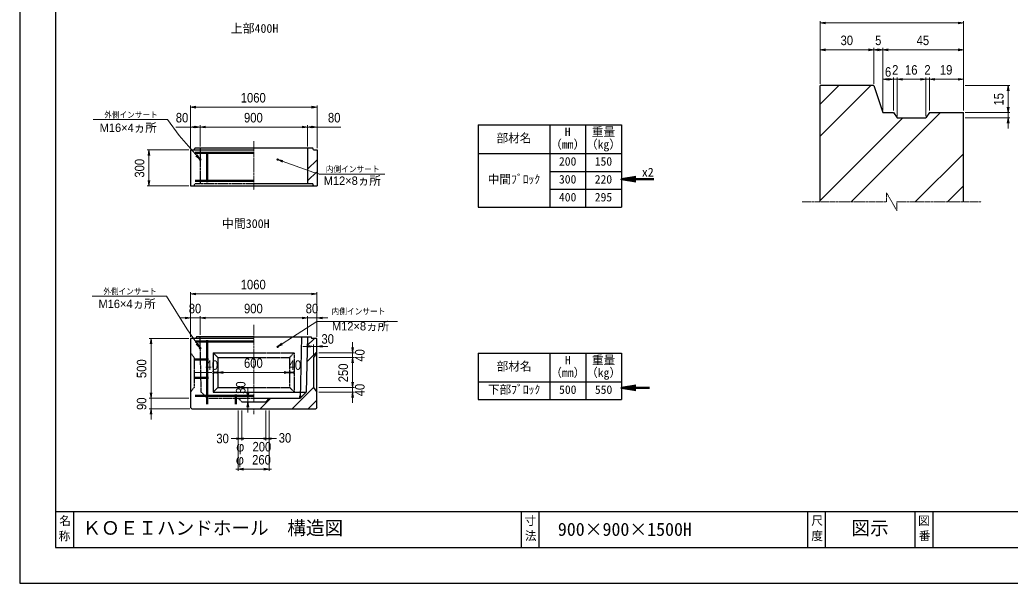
# Model space of a CAD drawing. Units: millimetres, scale not verified. Extents: x -210 to 210, y -148 to 148.
# Drawn here: x -210 to 66.6, y -148.5 to 9 of the extents above; entities that cross this region are included whole.
import ezdxf
from ezdxf.enums import TextEntityAlignment as Align

# ---------------------------------------------------------------- set-up
doc = ezdxf.new("R2010")
doc.units = ezdxf.units.MM
doc.linetypes.add('USER1', pattern=[12.95, 6.35, -3.175, 0.25, -3.175])
doc.linetypes.add('USER2', pattern=[4.7625, 3.175, -1.5875])
doc.layers.add('0-0', color=7, linetype='Continuous')
for name, color, linetype, lineweight in [('0-1_0', 9, 'Continuous', 25), ('0-2_dims', 2, 'Continuous', 13), ('0-3_pen1実線', 4, 'Continuous', 13), ('0-4_pen2実線', 3, 'Continuous', 13), ('0-5_pen3実線', 7, 'Continuous', 25), ('0-6_pen4実線', 6, 'Continuous', 25), ('0-7_pen1一点', 4, 'USER1', 13), ('0-8_pen2破線', 3, 'USER2', 25), ('0-9_鉄筋１', 7, 'Continuous', 50), ('0-A_鉄筋２', 7, 'Continuous', 50)]:
    doc.layers.add(name, color=color, linetype=linetype, lineweight=lineweight)
doc.styles.add('ＭＳ ゴシック', font='')
doc.styles.add('ＭＳ Ｐゴシック', font='')
doc.styles.get('ＭＳ ゴシック').set_extended_font_data('MS Gothic')
doc.styles.get('ＭＳ Ｐゴシック').set_extended_font_data('MS PGothic')

# ---------------------------------------------------------------- blocks, each defined once
blk = doc.blocks.new('部分図 1')
at = {"layer": '0-1_0'}
blk.add_lwpolyline([(0, 0), (12600, 0), (12600, 8910), (0, 8910)], close=True, dxfattribs=at)
at = {"layer": '0-2_dims'}
for p, q in [((6707.13, 4187.91), (6707.13, 4713.46)), ((6707.13, 4698.46), (7907.13, 4698.46)), ((7907.13, 3962.91), (7907.13, 4713.46)), ((6707.13, 4187.91), (6707.13, 4488.46)), ((7157.13, 4187.91), (7157.13, 4488.46)), ((7157.13, 4187.91), (7157.13, 4488.46)), ((7232.13, 3962.91), (7232.13, 4488.46)), ((7232.13, 3962.91), (7232.13, 4488.46)), ((7907.13, 3962.91), (7907.13, 4488.46)), ((7157.13, 4473.46), (6707.13, 4473.46)), ((7157.13, 4473.46), (7232.13, 4473.46)), ((7907.13, 4473.46), (7232.13, 4473.46)), ((7232.13, 3962.91), (7232.13, 4240.68)), ((7322.13, 3962.91), (7322.13, 4240.68)), ((7322.13, 3962.91), (7322.13, 4240.68)), ((7352.13, 3921.66), (7352.13, 4240.68)), ((7352.13, 3917.91), (7352.13, 4240.68)), ((7592.13, 3917.91), (7592.13, 4240.68)), ((7592.13, 3917.91), (7592.13, 4240.68)), ((7622.13, 3962.91), (7622.13, 4240.68)), ((7622.13, 3962.91), (7622.13, 4240.68)), ((7907.13, 3962.91), (7907.13, 4240.68)), ((7322.13, 4225.68), (7232.13, 4225.68)), ((7322.13, 4225.68), (7232.13, 4225.68)), ((7322.13, 4225.68), (7352.13, 4225.68)), ((7352.13, 4225.68), (7442.13, 4225.68)), ((7352.13, 4225.68), (7592.13, 4225.68)), ((7592.13, 4225.68), (7502.13, 4225.68)), ((7592.13, 4225.68), (7622.13, 4225.68)), ((7622.13, 4225.68), (7712.13, 4225.68)), ((7622.13, 4225.68), (7907.13, 4225.68)), ((7922.13, 4172.91), (8297.22, 4172.91)), ((8282.22, 4172.91), (8282.22, 3947.91)), ((1430.54, 3648.12), (1430.54, 4007.12)), ((1430.54, 3992.12), (2490.54, 3992.12)), ((2490.54, 3648.12), (2490.54, 4007.12)), ((8282.22, 3947.91), (8282.22, 4037.91)), ((7922.13, 3947.91), (8297.22, 3947.91)), ((7922.13, 3947.91), (8297.22, 3947.91)), ((7922.13, 3902.91), (8297.22, 3902.91)), ((8282.22, 3947.91), (8282.22, 3902.91)), ((8282.22, 3902.91), (8282.22, 3812.91)), ((1430.54, 3648.12), (1430.54, 3840.12)), ((1510.54, 3663.12), (1510.54, 3840.12)), ((1510.54, 3663.12), (1510.54, 3840.12)), ((1510.54, 3825.12), (2410.54, 3825.12)), ((2410.54, 3663.12), (2410.54, 3840.12)), ((2410.54, 3663.12), (2410.54, 3840.12)), ((2490.54, 3648.12), (2490.54, 3840.12)), ((1415.54, 3633.12), (1067.54, 3633.12)), ((1082.54, 3333.12), (1082.54, 3633.12)), ((1415.54, 3333.12), (1067.54, 3333.12)), ((1430.39, 2067.3), (1430.39, 2440.5)), ((2490.39, 2425.5), (1430.39, 2425.5)), ((2490.39, 2067.3), (2490.39, 2440.5)), ((1430.39, 2224.47), (1340.39, 2224.47)), ((1430.39, 2067.3), (1430.39, 2239.47)), ((1430.39, 2224.47), (1510.39, 2224.47)), ((1510.39, 2082.3), (1510.39, 2239.47)), ((1510.39, 2082.3), (1510.39, 2239.47)), ((1510.39, 2224.47), (1600.39, 2224.47)), ((1510.39, 2224.47), (2410.39, 2224.47)), ((2410.39, 2224.47), (2320.39, 2224.47)), ((2410.39, 2082.3), (2410.39, 2239.47)), ((2410.39, 2082.3), (2410.39, 2239.47)), ((2410.39, 2224.47), (2490.39, 2224.47)), ((2490.39, 2067.3), (2490.39, 2239.47)), ((2490.39, 2224.47), (2580.39, 2224.47)), ((1415.39, 2052.3), (1084.39, 2052.3)), ((1099.39, 1552.3), (1099.39, 2052.3)), ((2460.39, 1907.3), (2460.39, 2001.41)), ((2490.39, 1947.3), (2490.39, 2001.41)), ((2789.14, 1932.3), (2789.14, 2022.3)), ((2460.39, 1986.41), (2370.39, 1986.41)), ((2460.39, 1986.41), (2490.39, 1986.41)), ((2490.39, 1986.41), (2580.39, 1986.41)), ((2505.39, 1932.3), (2804.14, 1932.3)), ((2789.14, 1892.3), (2789.14, 1932.3)), ((2505.39, 1892.3), (2804.14, 1892.3)), ((2505.39, 1892.3), (2804.14, 1892.3)), ((2789.14, 1892.3), (2789.14, 1802.3)), ((2789.14, 1892.3), (2789.14, 1642.3)), ((1620.39, 1767.3), (1620.39, 1752.3)), ((1660.39, 1767.3), (1620.39, 1767.3)), ((1660.39, 1767.3), (1660.39, 1782.3)), ((1660.39, 1767.3), (2260.39, 1767.3)), ((1660.39, 1767.3), (1660.39, 1752.3)), ((2260.39, 1767.3), (2260.39, 1782.3)), ((2260.39, 1767.3), (2260.39, 1782.3)), ((2260.39, 1767.3), (2300.39, 1767.3)), ((2300.39, 1767.3), (2300.39, 1782.3)), ((2789.14, 1642.3), (2789.14, 1732.3)), ((1099.39, 1552.3), (1099.39, 1642.3)), ((1910.39, 1552.3), (1910.39, 1642.3)), ((2505.39, 1642.3), (2804.14, 1642.3)), ((2505.39, 1642.3), (2804.14, 1642.3)), ((2505.39, 1602.3), (2804.14, 1602.3)), ((2789.14, 1642.3), (2789.14, 1602.3)), ((2789.14, 1602.3), (2789.14, 1512.3)), ((1415.39, 1552.3), (1084.39, 1552.3)), ((1415.39, 1552.3), (1084.39, 1552.3)), ((1099.39, 1552.3), (1099.39, 1462.3)), ((1910.39, 1552.3), (1895.39, 1552.3)), ((1910.39, 1522.3), (1895.39, 1522.3)), ((1910.39, 1522.3), (1910.39, 1552.3)), ((1910.39, 1522.3), (1910.39, 1432.3)), ((1425.39, 1462.3), (1084.39, 1462.3)), ((1099.39, 1462.3), (1099.39, 1372.3)), ((1830.39, 1447.3), (1830.39, 941.3)), ((1830.39, 1447.3), (1830.39, 1197.3)), ((1860.39, 1447.3), (1860.39, 1197.3)), ((1860.39, 1447.3), (1860.39, 1197.3)), ((2060.39, 1447.3), (2060.39, 1197.3)), ((2060.39, 1447.3), (2060.39, 1197.3)), ((2090.39, 1447.3), (2090.39, 1197.3)), ((2090.39, 1447.3), (2090.39, 941.3)), ((1860.39, 1212.3), (1770.39, 1212.3)), ((1860.39, 1212.3), (1830.39, 1212.3)), ((1860.39, 1212.3), (2060.39, 1212.3)), ((2060.39, 1212.3), (2150.39, 1212.3)), ((2060.39, 1212.3), (2090.39, 1212.3)), ((1830.39, 956.3), (1810.39, 956.3)), ((1830.39, 956.3), (2090.39, 956.3)), ((2090.39, 956.3), (2110.39, 956.3))]:
    blk.add_line(p, q, dxfattribs=at)
at = {"layer": '0-2_dims', "lineweight": 18}
for p, q in [((1236.36, 3887.55), (614.89, 3887.55)), ((2506.92, 3431.2), (3060.15, 3431.2)), ((1228.64, 2406.73), (607.17, 2406.73)), ((2547.45, 2195.09), (3163.92, 2195.09)), ((1470.39, 1767.3), (1610.39, 1767.3))]:
    blk.add_line(p, q, dxfattribs=at)
at = {"layer": '0-2_dims', "lineweight": 50}
blk.add_line((5042, 1637.5), (5278, 1637.5), dxfattribs=at)
at = {"layer": '0-2_dims'}
for points in [[(6752.13, 4705.96), (6707.13, 4698.46), (6752.13, 4690.96)], [(7862.13, 4690.96), (7907.13, 4698.46), (7862.13, 4705.96)], [(6752.13, 4480.96), (6707.13, 4473.46), (6752.13, 4465.96)], [(7112.13, 4465.96), (7157.13, 4473.46), (7112.13, 4480.96)], [(7202.13, 4480.96), (7157.13, 4473.46), (7202.13, 4465.96)], [(7187.13, 4465.96), (7232.13, 4473.46), (7187.13, 4480.96)], [(7277.13, 4480.96), (7232.13, 4473.46), (7277.13, 4465.96)], [(7862.13, 4465.96), (7907.13, 4473.46), (7862.13, 4480.96)], [(7277.13, 4233.18), (7232.13, 4225.68), (7277.13, 4218.18)], [(7277.13, 4218.18), (7322.13, 4225.68), (7277.13, 4233.18)], [(7397.13, 4233.18), (7352.13, 4225.68), (7397.13, 4218.18)], [(7397.13, 4233.18), (7352.13, 4225.68), (7397.13, 4218.18)], [(7547.13, 4218.18), (7592.13, 4225.68), (7547.13, 4233.18)], [(7547.13, 4218.18), (7592.13, 4225.68), (7547.13, 4233.18)], [(7667.13, 4233.18), (7622.13, 4225.68), (7667.13, 4218.18)], [(7667.13, 4233.18), (7622.13, 4225.68), (7667.13, 4218.18)], [(7862.13, 4218.18), (7907.13, 4225.68), (7862.13, 4233.18)], [(8289.72, 4127.91), (8282.22, 4172.91), (8274.72, 4127.91)], [(1475.54, 3999.62), (1430.54, 3992.12), (1475.54, 3984.62)], [(2445.54, 3984.62), (2490.54, 3992.12), (2445.54, 3999.62)], [(8274.72, 3992.91), (8282.22, 3947.91), (8289.72, 3992.91)], [(8274.72, 3992.91), (8282.22, 3947.91), (8289.72, 3992.91)], [(8289.72, 3857.91), (8282.22, 3902.91), (8274.72, 3857.91)], [(1510.54, 3553.12), (1334.92, 3755.88), (1236.36, 3887.55)], [(1510.54, 3825.12), (1430.54, 3825.12), (1306.99, 3825.12)], [(1475.54, 3832.62), (1430.54, 3825.12), (1475.54, 3817.62)], [(1465.54, 3817.62), (1510.54, 3825.12), (1465.54, 3832.62)], [(1555.54, 3832.62), (1510.54, 3825.12), (1555.54, 3817.62)], [(2365.54, 3817.62), (2410.54, 3825.12), (2365.54, 3832.62)], [(2455.54, 3832.62), (2410.54, 3825.12), (2455.54, 3817.62)], [(2410.54, 3825.12), (2490.54, 3825.12), (2691.36, 3825.12)], [(2445.54, 3817.62), (2490.54, 3825.12), (2445.54, 3832.62)], [(1090.04, 3588.12), (1082.54, 3633.12), (1075.04, 3588.12)], [(1475.41, 3582.23), (1510.54, 3553.12), (1486.75, 3592.05)], [(2205.42, 3544.95), (2160.54, 3553.12), (2200.34, 3530.83)], [(2160.54, 3553.12), (2462.81, 3444.39), (2506.92, 3433.04)], [(1075.04, 3378.12), (1082.54, 3333.12), (1090.04, 3378.12)], [(1475.39, 2433), (1430.39, 2425.5), (1475.39, 2418)], [(2445.39, 2418), (2490.39, 2425.5), (2445.39, 2433)], [(1510.39, 1972.3), (1398.36, 2132.59), (1228.64, 2406.73)], [(1385.39, 2216.97), (1430.39, 2224.47), (1385.39, 2231.97)], [(1555.39, 2231.97), (1510.39, 2224.47), (1555.39, 2216.97)], [(1555.39, 2231.97), (1510.39, 2224.47), (1555.39, 2216.97)], [(2160.39, 1982.3), (2490.39, 2195.09), (2547.45, 2195.09)], [(2365.39, 2216.97), (2410.39, 2224.47), (2365.39, 2231.97)], [(2365.39, 2216.97), (2410.39, 2224.47), (2365.39, 2231.97)], [(2535.39, 2231.97), (2490.39, 2224.47), (2535.39, 2216.97)], [(1106.89, 2007.3), (1099.39, 2052.3), (1091.89, 2007.3)], [(1478.47, 2004.88), (1510.39, 1972.3), (1490.76, 2013.48)], [(2194.15, 2012.99), (2160.39, 1982.3), (2202.28, 2000.38)], [(2415.39, 1978.91), (2460.39, 1986.41), (2415.39, 1993.91)], [(2535.39, 1993.91), (2490.39, 1986.41), (2535.39, 1978.91)], [(2781.64, 1977.3), (2789.14, 1932.3), (2796.64, 1977.3)], [(2796.64, 1847.3), (2789.14, 1892.3), (2781.64, 1847.3)], [(2796.64, 1847.3), (2789.14, 1892.3), (2781.64, 1847.3)], [(1615.39, 1759.8), (1660.39, 1767.3), (1615.39, 1774.8)], [(1665.39, 1774.8), (1620.39, 1767.3), (1665.39, 1759.8)], [(1705.39, 1774.8), (1660.39, 1767.3), (1705.39, 1759.8)], [(2215.39, 1759.8), (2260.39, 1767.3), (2215.39, 1774.8)], [(2255.39, 1759.8), (2300.39, 1767.3), (2255.39, 1774.8)], [(2305.39, 1774.8), (2260.39, 1767.3), (2305.39, 1759.8)], [(2781.64, 1687.3), (2789.14, 1642.3), (2796.64, 1687.3)], [(2781.64, 1687.3), (2789.14, 1642.3), (2796.64, 1687.3)], [(1091.89, 1597.3), (1099.39, 1552.3), (1106.89, 1597.3)], [(1091.89, 1597.3), (1099.39, 1552.3), (1106.89, 1597.3)], [(1902.89, 1597.3), (1910.39, 1552.3), (1917.89, 1597.3)], [(2796.64, 1557.3), (2789.14, 1602.3), (2781.64, 1557.3)], [(1917.89, 1477.3), (1910.39, 1522.3), (1902.89, 1477.3)], [(1106.89, 1417.3), (1099.39, 1462.3), (1091.89, 1417.3)], [(1815.39, 1204.8), (1860.39, 1212.3), (1815.39, 1219.8)], [(1815.39, 1204.8), (1860.39, 1212.3), (1815.39, 1219.8)], [(1875.39, 1219.8), (1830.39, 1212.3), (1875.39, 1204.8)], [(2045.39, 1204.8), (2090.39, 1212.3), (2045.39, 1219.8)], [(2105.39, 1219.8), (2060.39, 1212.3), (2105.39, 1204.8)], [(2105.39, 1219.8), (2060.39, 1212.3), (2105.39, 1204.8)], [(1875.39, 963.8), (1830.39, 956.3), (1875.39, 948.8)], [(2045.39, 948.8), (2090.39, 956.3), (2045.39, 963.8)]]:
    blk.add_lwpolyline(points, dxfattribs=at)
at = {"layer": '0-2_dims', "lineweight": 50}
for points in [[(5161, 3408), (5041, 3388), (5161, 3368)], [(5041, 3388), (5212, 3388), (5312.5, 3388)], [(5162, 1657.5), (5042, 1637.5), (5162, 1617.5)]]:
    blk.add_lwpolyline(points, dxfattribs=at)
at = {"layer": '0-3_pen1実線'}
for p, q in [((6707.13, 4017.41), (6862.63, 4172.91)), ((6707.13, 3748), (7132.04, 4172.91)), ((6707.13, 3209.18), (7400.86, 3902.91)), ((6965.26, 3197.91), (7715.26, 3947.91)), ((7504.08, 3197.91), (7907.13, 3600.96)), ((2410.54, 3471.36), (2490.54, 3551.36)), ((2416.32, 3378.72), (2484.86, 3447.25)), ((7773.49, 3197.91), (7907.13, 3331.55)), ((2408.79, 1992.83), (2468.26, 2052.3)), ((2405.83, 1855.16), (2490.39, 1939.72)), ((2282.37, 1462.3), (2461.24, 1641.16)), ((2012.97, 1462.3), (2102.97, 1552.3)), ((2417.08, 1462.3), (2490.39, 1535.61))]:
    blk.add_line(p, q, dxfattribs=at)
at = {"layer": '0-4_pen2実線'}
for centre, radius in [((1510.54, 3553.12), 8), ((2160.54, 3553.12), 6), ((1510.39, 1972.3), 8), ((2160.39, 1982.3), 6)]:
    blk.add_circle(centre, radius, dxfattribs=at)
at = {"layer": '0-5_pen3実線'}
for p, q in [((6707.13, 3197.91), (6707.13, 4172.91)), ((7157.13, 4172.91), (6707.13, 4172.91)), ((7157.13, 4172.91), (7232.13, 3947.91)), ((7622.13, 3947.91), (7592.13, 3902.91)), ((7622.13, 3947.91), (7907.13, 3947.91)), ((7907.13, 3197.91), (7907.13, 3947.91)), ((4441, 3844), (4441, 3154)), ((4741, 3844), (4741, 3154)), ((1430.54, 3633.12), (1960.54, 3633.12)), ((1430.54, 3633.12), (1430.54, 3333.12)), ((1460.54, 3633.12), (1465.54, 3648.12)), ((2455.54, 3648.12), (1465.54, 3648.12)), ((2410.54, 3648.12), (2410.54, 3348.12)), ((2460.54, 3633.12), (2455.54, 3648.12)), ((2460.54, 3633.12), (2490.54, 3633.12)), ((2490.54, 3633.12), (2490.54, 3333.12)), ((3841, 3604), (5041, 3604)), ((4441, 3454), (5041, 3454)), ((1430.54, 3333.12), (2490.54, 3333.12)), ((2455.54, 3348.12), (1960.54, 3348.12)), ((2460.54, 3333.12), (2455.54, 3348.12)), ((4441, 3304), (5041, 3304)), ((1430.39, 2052.3), (1430.39, 1472.3)), ((1960.39, 2052.3), (1430.39, 2052.3)), ((1480.39, 2067.3), (1475.39, 2052.3)), ((2361.47, 2067.3), (2350.39, 1552.3)), ((2410.39, 2067.3), (2400.39, 1602.3)), ((2440.39, 2067.3), (2445.39, 2052.3)), ((2490.39, 2052.3), (2445.39, 2052.3)), ((2490.39, 2052.3), (2445.39, 2052.3)), ((2490.39, 1472.3), (2490.39, 2052.3)), ((1620.39, 1932.3), (1620.39, 1602.3)), ((1620.39, 1932.3), (1660.39, 1892.3)), ((1620.39, 1932.3), (1960.39, 1932.3)), ((2490.39, 1932.3), (2460.39, 1892.3)), ((4442, 1930), (4442, 1540)), ((4742, 1930), (4742, 1540)), ((1660.39, 1892.3), (1660.39, 1642.3)), ((1660.39, 1892.3), (1960.39, 1892.3)), ((3842, 1690), (5042, 1690)), ((1660.39, 1642.3), (1620.39, 1602.3)), ((1620.39, 1602.3), (2400.39, 1602.3)), ((1660.39, 1642.3), (1960.39, 1642.3)), ((2400.39, 1602.3), (2350.39, 1552.3)), ((1960.39, 1552.3), (2350.39, 1552.3)), ((1960.39, 1552.3), (2350.39, 1552.3)), ((1960.39, 1522.3), (2060.39, 1522.3)), ((1960.39, 1522.3), (2060.39, 1522.3)), ((2060.39, 1522.3), (2090.39, 1552.3)), ((1430.39, 1472.3), (1440.39, 1462.3)), ((1440.39, 1462.3), (2480.39, 1462.3)), ((2490.39, 1472.3), (2480.39, 1462.3)), ((450, 600), (450, 300)), ((4350, 600), (4350, 300)), ((6750, 600), (6750, 300)), ((7650, 600), (7650, 300))]:
    blk.add_line(p, q, dxfattribs=at)
for points in [[(7232.13, 3947.91), (7322.13, 3947.91), (7352.13, 3902.91), (7592.13, 3902.91)], [(1960.39, 2067.3), (1480.39, 2067.3), (1475.39, 2052.3)], [(1960.39, 2067.3), (2440.39, 2067.3), (2445.39, 2052.3)], [(2460.39, 1892.3), (2460.39, 1642.3), (2490.39, 1602.3)]]:
    blk.add_lwpolyline(points, dxfattribs=at)
at = {"layer": '0-6_pen4実線'}
for p, q in [((3841, 3844), (5041, 3844)), ((3841, 3844), (3841, 3154)), ((5041, 3844), (5041, 3154)), ((3841, 3154), (5041, 3154)), ((3842, 1930), (5042, 1930)), ((3842, 1930), (3842, 1540)), ((5042, 1930), (5042, 1540)), ((3842, 1540), (5042, 1540)), ((300, 600), (12300, 600)), ((4200, 600), (4200, 300)), ((6600, 600), (6600, 300)), ((7500, 600), (7500, 300))]:
    blk.add_line(p, q, dxfattribs=at)
blk.add_lwpolyline([(300, 300), (12300, 300), (12300, 8610), (300, 8610)], close=True, dxfattribs=at)
at = {"layer": '0-7_pen1一点'}
for p, q in [((1960.54, 3706.84), (1960.54, 3298.12)), ((7307.13, 3197.91), (7263.83, 3272.91)), ((7263.83, 3197.91), (7263.83, 3272.91)), ((6557.13, 3197.91), (7263.83, 3197.91)), ((7307.13, 3197.91), (7350.43, 3122.91)), ((7350.43, 3197.91), (8057.13, 3197.91)), ((7350.43, 3197.91), (7350.43, 3122.91)), ((1960.39, 2167.3), (1960.39, 1522.3)), ((1960.39, 1462.3), (1960.39, 1416.88))]:
    blk.add_line(p, q, dxfattribs=at)
at = {"layer": '0-8_pen2破線'}
for p, q in [((1510.54, 3648.12), (1510.54, 3348.12)), ((1460.54, 3333.12), (1465.54, 3348.12)), ((1960.54, 3348.12), (1465.54, 3348.12)), ((1430.39, 1932.3), (1460.39, 1892.3)), ((1960.39, 1932.3), (2300.39, 1932.3)), ((2300.39, 1932.3), (2260.39, 1892.3)), ((2300.39, 1932.3), (2300.39, 1602.3)), ((1460.39, 1892.3), (1460.39, 1642.3)), ((1960.39, 1892.3), (2260.39, 1892.3)), ((2260.39, 1892.3), (2260.39, 1642.3)), ((1460.39, 1642.3), (1430.39, 1602.3)), ((1960.39, 1642.3), (2260.39, 1642.3)), ((2260.39, 1642.3), (2300.39, 1602.3)), ((1570.39, 1552.3), (1960.39, 1552.3)), ((1860.39, 1522.3), (1830.39, 1552.3)), ((1860.39, 1522.3), (1960.39, 1522.3))]:
    blk.add_line(p, q, dxfattribs=at)
blk.add_lwpolyline([(1570.39, 1552.3), (1520.39, 1602.3), (1510.39, 2067.3)], dxfattribs=at)
at = {"layer": '0-9_鉄筋１'}
for p, q in [((1570.54, 3618.12), (1570.54, 3363.12)), ((1570.54, 3608.12), (1960.54, 3608.12)), ((1570.54, 3373.12), (1960.54, 3373.12)), ((1570.39, 2037.3), (1570.39, 1542.3)), ((1570.39, 2027.3), (1960.39, 2027.3)), ((1810.39, 1582.3), (1810.39, 1542.3)), ((1570.39, 1572.3), (1960.39, 1572.3)), ((2350.39, 1572.3), (2350.39, 1552.3))]:
    blk.add_line(p, q, dxfattribs=at)
at = {"layer": '0-A_鉄筋２'}
for p, q in [((1570.54, 3608.12), (1470.54, 3608.12)), ((1570.54, 3373.12), (1470.54, 3373.12)), ((1570.39, 2027.3), (1470.39, 2027.3)), ((1580.39, 1877.3), (1470.39, 1877.3)), ((1580.39, 1722.3), (1470.39, 1722.3)), ((1570.39, 1572.3), (1470.39, 1572.3)), ((1570.39, 1542.3), (1570.39, 1502.3)), ((1810.39, 1542.3), (1810.39, 1502.3)), ((2350.39, 1572.3), (2350.82, 1572.3))]:
    blk.add_line(p, q, dxfattribs=at)
at = {"layer": '0-2_dims', "color": 7, "style": 'ＭＳ Ｐゴシック', "width": 0.9}
for s, height, p in [('30', 79.98, (6877.59, 4488.46)), ('5', 79.98, (7167.36, 4488.46)), ('45', 79.98, (7515.09, 4488.46)), ('6', 79.98, (7249.86, 4223.64)), ('2', 79.98, (7309.86, 4240.68)), ('16', 79.98, (7417.59, 4240.68)), ('2', 79.98, (7579.86, 4240.68)), ('19', 79.98, (7710.09, 4240.68)), ('1060', 79.98, (1851.45, 4007.12)), ('外側インサート', 50.68, (707.96, 3887.55)), ('80', 79.98, (1306.99, 3840.12)), ('900', 79.98, (1878.72, 3840.12)), ('80', 79.98, (2582.27, 3840.12)), ('内側インサート', 51.2, (2563.66, 3431.2)), ('1060', 79.98, (1851.3, 2440.5)), ('外側インサート', 50.68, (700.24, 2406.73)), ('80', 79.98, (1415.85, 2239.47)), ('900', 79.98, (1878.58, 2239.47)), ('80', 79.98, (2395.85, 2239.47)), ('内側インサート', 51.2, (2612.28, 2238.5)), ('30', 79.98, (2527.63, 1984.36)), ('40', 79.98, (1556.24, 1765.25)), ('600', 79.98, (1878.58, 1782.3)), ('40', 79.98, (2252.31, 1765.25)), ('30', 79.98, (1646.85, 1149.75)), ('30', 79.98, (2169.85, 1154.75)), ('200', 79.98, (1949.76, 1080.75)), ('260', 79.98, (1946.76, 971.3))]:
    blk.add_text(s, height=height, dxfattribs=at).set_placement(p, align=Align.BOTTOM_LEFT)
for s, p in [('15', (8267.22, 4005.86)), ('300', (1067.54, 3401.3)), ('40', (2913.23, 1857.75)), ('500', (1084.39, 1720.48)), ('250', (2774.14, 1685.48)), ('30', (1914.94, 1587.75)), ('40', (2913.23, 1567.75)), ('90', (1084.39, 1452.75))]:
    blk.add_text(s, height=79.98, rotation=90, dxfattribs=at).set_placement(p, align=Align.BOTTOM_LEFT)
at = {"layer": '0-2_dims', "color": 7}
for s, height, style, p in [('M16×4ヵ所', 70.81, 'ＭＳ Ｐゴシック', (669.13, 3762.82)), ('M12×8ヵ所', 70.81, 'ＭＳ Ｐゴシック', (2546.57, 3318.82)), ('M16×4ヵ所', 70.81, 'ＭＳ Ｐゴシック', (659.43, 2286)), ('M12×8ヵ所', 70.81, 'ＭＳ Ｐゴシック', (2615.72, 2098.5)), ('φ', 79.98, 'ＭＳ Ｐゴシック', (1813.39, 1080.75)), ('φ', 79.98, 'ＭＳ Ｐゴシック', (1810.39, 971.3)), ('900×900×1500H', 110, 'ＭＳ ゴシック', (4509, 364))]:
    blk.add_text(s, height=height, dxfattribs=dict(at, style=style)).set_placement(p, align=Align.BOTTOM_LEFT)
at = {"layer": '0-2_dims', "style": 'ＭＳ ゴシック'}
blk.add_text('x2', height=73.31, dxfattribs=at).set_placement((5212.5, 3388.5), align=Align.BOTTOM_LEFT)
at = {"layer": '0-5_pen3実線', "style": 'ＭＳ ゴシック'}
for s, height, p in [('上部400H', 73.31, (1767, 4594)), ('H', 71.47, (4566.63, 3727.75)), ('重量', 71.47, (4793.52, 3727.76)), ('部材名', 71.47, (3994.77, 3675.26)), ('（mm）', 71.49, (4444.73, 3622.74)), ('（kg）', 71.49, (4744.73, 3622.74)), ('200', 71.47, (4517.89, 3480.26)), ('150', 71.47, (4817.89, 3480.26)), ('中間ﾌﾞﾛｯｸ', 71.48, (3921.63, 3330.25)), ('300', 71.47, (4517.89, 3330.26)), ('220', 71.47, (4817.89, 3330.26)), ('400', 71.46, (4517.9, 3180.27)), ('295', 71.47, (4817.89, 3180.26)), ('中間300H', 73.31, (1693.54, 2957.12)), ('重量', 71.47, (4794.52, 1813.76)), ('部材名', 71.47, (3995.77, 1761.26)), ('H', 71.47, (4567.63, 1813.75)), ('（mm）', 71.49, (4445.73, 1708.74)), ('（kg）', 71.49, (4745.73, 1708.74)), ('下部ﾌﾞﾛｯｸ', 71.48, (3922.64, 1566.25)), ('500', 71.47, (4518.89, 1566.26)), ('550', 71.47, (4818.89, 1566.26)), ('名', 71.47, (330.86, 466.05)), ('ＫＯＥＩハンドホール\u3000構造図', 114.4, (525, 372)), ('寸', 71.38, (4229.1, 466.63)), ('尺', 71.42, (6633.3, 467.75)), ('図示', 114.3, (6969.04, 372.02)), ('図', 71.42, (7527.6, 467)), ('称', 71.43, (325.72, 337.31)), ('法', 71.44, (4232.55, 339.37)), ('度', 71.44, (6632.55, 339)), ('番', 71.42, (7533.3, 339.75))]:
    blk.add_text(s, height=height, dxfattribs=at).set_placement(p, align=Align.BOTTOM_LEFT)

msp = doc.modelspace()

# ---------------------------------------------------------------- block references
at = {"layer": '0-0', "xscale": 0.0333333, "yscale": 0.0333333}
msp.add_blockref('部分図 1', (-210, -148.5), dxfattribs=at)

doc.saveas('drawing.dxf')
